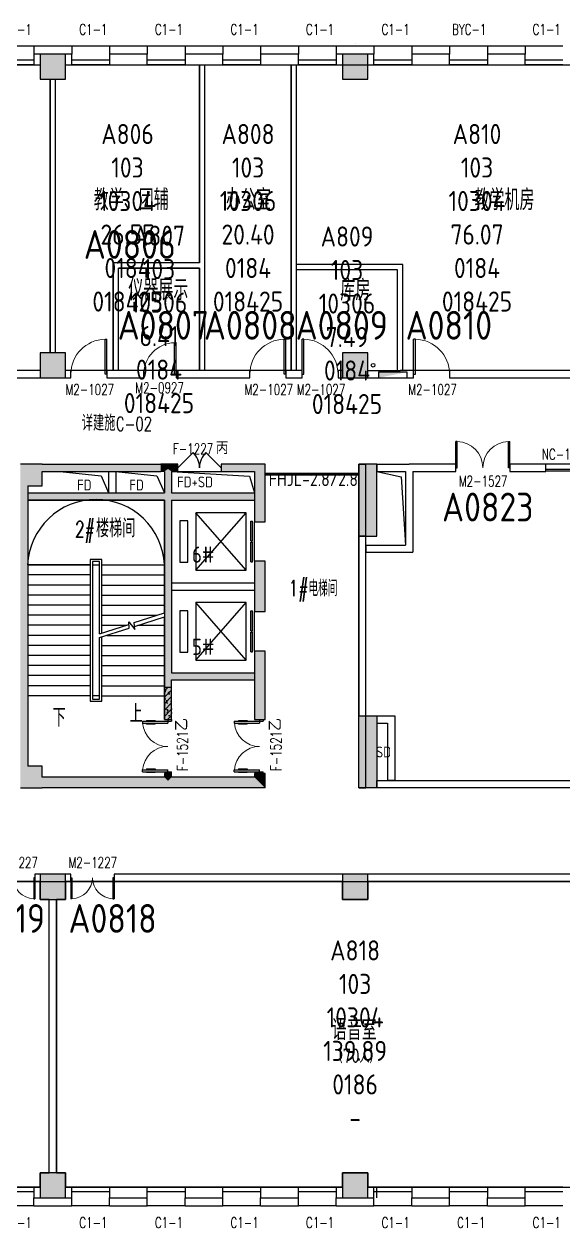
# Model space of a CAD drawing. Extents: x 1136392 to 1212190, y 313528 to 416301.
# Drawn here: x 1161954 to 1176928, y 382828 to 416301 of the extents above; entities that cross this region are included whole.
import ezdxf
from ezdxf.enums import TextEntityAlignment as Align

# ---------------------------------------------------------------- set-up
doc = ezdxf.new("R2010")
doc.units = 0
doc.header["$LTSCALE"] = 1000
doc.header["$MEASUREMENT"] = 0
for name, color, linetype in [('body', 30, 'Continuous'), ('name', 1, 'Continuous'), ('RM$', 5, 'Continuous'), ('RM$TXT', 5, 'Continuous'), ('消防', 222, 'Continuous')]:
    doc.layers.add(name, color=color, linetype=linetype)
doc.styles.add('-宋体', font='GBENOR.shx', dxfattribs={"bigfont": 'GBCBIG.shx'})
doc.styles.add('_TCH_DIM', font='SIMPLEX', dxfattribs={"bigfont": 'GBCBIG'})
doc.styles.add('_TCH_WINDOW', font='txt.shx', dxfattribs={"height": 3.5, "bigfont": 'hztxt.shx'})
doc.styles.get("Standard").update_dxf_attribs({"font": 'gbenor.shx', "bigfont": 'gbcbig.shx'})

# ---------------------------------------------------------------- blocks, each defined once
blk = doc.blocks.new('cde')
at = {"layer": '消防'}
blk.add_hatch(color=256, dxfattribs=at).paths.add_polyline_path([(-873427, -271674), (-874227, -271674), (-873427, -271834)])
blk.add_lwpolyline([(-874227, -271674), (-873427, -271674), (-873427, -271834), (-874227, -271834)], close=True, dxfattribs=at)
blk = doc.blocks.new('dxwq')
at = {"layer": 'name'}
for s, p in [('6#', (-1141361, -312819)), ('5#', (-1141361, -315384))]:
    blk.add_text(s, height=450, dxfattribs=at).set_placement(p)
blk = doc.blocks.new('$WINLIB2D$00000004')
for p, q in [((-0.5, 0.5), (0.5, 0.5)), ((-0.5, 0.241), (0.5, 0.241)), ((-0.5, -0.5), (0.5, -0.5))]:
    blk.add_line(p, q)
blk = doc.blocks.new('$DorLib2D$00000002')
for p, q in [((-0.5, 0), (-0.5, 0.4875)), ((-0.475, 0.4875), (-0.5, 0.4875)), ((-0.475, 0), (-0.475, 0.4875)), ((0.475, 0), (0.475, 0.4875)), ((0.475, 0.4875), (0.5, 0.4875)), ((0.5, 0), (0.5, 0.4875)), ((-0.5, 0), (-0.475, 0)), ((0.5, 0), (0.475, 0))]:
    blk.add_line(p, q)
at = {"lineweight": 13}
for centre, start, end in [((-0.4875, 0), 0, 88.53072), ((0.4875, 0), 91.46928, 180)]:
    blk.add_arc(centre, 0.4875, start, end, dxfattribs=at)
blk = doc.blocks.new('$DorLib2D$00000116')
at = {"color": 0}
for p, q in [((-0.5, 0), (-0.146, 0.354)), ((0.5, 0), (0.146, 0.354))]:
    blk.add_line(p, q, dxfattribs=at)
for centre, start, end in [((-0.5, 0), 0, 45), ((0.5, 0), 135, 180)]:
    blk.add_arc(centre, 0.5, start, end, dxfattribs=at)
blk = doc.blocks.new('$TCHSYS$LDOR22D')
for p, q in [((-0.517, 0.833), (-0.017, 0.833)), ((-0.517, 0.833), (-0.517, 0.667)), ((-0.517, 0.667), (-0.017, 0.667)), ((-0.017, 0.833), (-0.017, 0.667)), ((0.017, 0.833), (0.017, 0.667)), ((0.017, 0.833), (0.517, 0.833)), ((0.017, 0.667), (0.517, 0.667)), ((0.517, 0.833), (0.517, 0.667)), ((-0.5, 0.5), (0.5, 0.5))]:
    blk.add_line(p, q)
blk = doc.blocks.new('$DorLib2D$00000011')
for p, q in [((-0.467, 0.471), (-0.467, -0.062)), ((-0.467, 0.471), (-0.433, 0.471)), ((-0.433, 0.471), (-0.433, 0.004)), ((0.433, 0.471), (0.433, 0.004)), ((0.467, 0.471), (0.433, 0.471)), ((0.467, 0.471), (0.467, -0.062)), ((-0.483, 0.396), (-0.467, 0.396)), ((-0.483, 0.235), (-0.467, 0.235)), ((-0.417, 0.396), (-0.433, 0.396)), ((-0.417, 0.235), (-0.433, 0.235)), ((0.417, 0.396), (0.433, 0.396)), ((0.417, 0.235), (0.433, 0.235)), ((0.483, 0.396), (0.467, 0.396)), ((0.483, 0.235), (0.467, 0.235)), ((-0.5, 0.004), (-0.433, 0.004)), ((-0.5, 0.004), (-0.5, -0.062)), ((0.5, 0.004), (0.433, 0.004)), ((0.5, 0.004), (0.5, -0.062)), ((-0.5, -0.062), (-0.467, -0.062)), ((0.5, -0.062), (0.467, -0.062))]:
    blk.add_line(p, q)
at = {"lineweight": 13}
for p, q in [((-0.483, 0.396), (-0.483, 0.235)), ((-0.417, 0.396), (-0.417, 0.235)), ((0.417, 0.396), (0.417, 0.235)), ((0.483, 0.396), (0.483, 0.235))]:
    blk.add_line(p, q, dxfattribs=at)
for centre, start, end in [((-0.467, 0.004), 0, 85.904), ((0.467, 0.004), 94.096, 180)]:
    blk.add_arc(centre, 0.467, start, end, dxfattribs=at)
blk = doc.blocks.new('$DorLib2D$00000001')
for p, q in [((0.45, 0.975), (0.5, 0.975)), ((0.45, 0), (0.45, 0.975)), ((0.5, 0), (0.5, 0.975)), ((0.5, 0), (0.45, 0))]:
    blk.add_line(p, q)
at = {"lineweight": 13}
blk.add_arc((0.475, 0), 0.975, 91.4693, 180, dxfattribs=at)

msp = doc.modelspace()

# ---------------------------------------------------------------- hatches: boundary and pattern name
at = {"layer": 'body'}
for points in [[(1162403, 414765), (1163103, 414765), (1163103, 415465), (1162403, 415465)], [(1170803, 414765), (1171503, 414765), (1171503, 415465), (1170803, 415465)], [(1162403, 406464), (1163103, 406464), (1163103, 407164), (1162403, 407164)], [(1170803, 406464), (1171503, 406464), (1171503, 407164), (1170803, 407164)], [(1161853, 404064), (1161853, 403464), (1162453, 403464), (1162453, 404064)], [(1162453, 404064), (1162453, 403864), (1164403, 403864), (1164403, 404064)], [(1164403, 404064), (1164403, 403864), (1165753, 403864), (1165753, 404064)], [(1165953, 403931), (1165953, 404064), (1165753, 404064), (1165753, 403864), (1165853, 403864)], [(1166053, 403864), (1166228, 403864), (1166228, 404064), (1165953, 404064), (1165953, 403931)], [(1168653, 404064), (1167428, 404064), (1167428, 403864), (1168353, 403864)], [(1168353, 403864), (1168353, 402464), (1168653, 402464), (1168653, 404064)], [(1171753, 404065), (1171253, 404065), (1171253, 402065), (1171753, 402065)], [(1165953, 403931), (1165853, 403864), (1165853, 403264), (1165953, 403164), (1166053, 403264), (1166053, 403864)], [(1162053, 403464), (1161853, 403464), (1161853, 395664), (1162053, 395664)], [(1162053, 403064), (1164403, 403064), (1164403, 403264), (1162053, 403264)], [(1164403, 403264), (1164403, 403064), (1165853, 403064), (1165953, 403164), (1165853, 403264)], [(1165953, 403164), (1165853, 403064), (1165853, 400764), (1166053, 400764), (1166053, 403064)], [(1165953, 403164), (1166053, 403064), (1168353, 403064), (1168353, 403264), (1166053, 403264)], [(1168653, 399964), (1168653, 401364), (1168353, 401364), (1168353, 399964)], [(1166053, 400764), (1165853, 400764), (1165853, 398264), (1165987, 398198), (1166053, 398264)], [(1168653, 396964), (1168653, 398864), (1168353, 398864), (1168353, 396964)], [(1165853, 398264), (1165853, 396964), (1166053, 396964), (1166053, 398064), (1165987, 398198)], [(1165987, 398198), (1166053, 398064), (1168353, 398064), (1168353, 398264), (1166053, 398264)], [(1171753, 395065), (1171253, 395065), (1171253, 397065), (1171753, 397065)], [(1161853, 395664), (1161853, 395064), (1162453, 395064), (1162453, 395664)], [(1165953, 395264), (1165853, 395364), (1162453, 395364), (1162453, 395064), (1165953, 395064)], [(1166053, 395364), (1166053, 395464), (1165853, 395464), (1165853, 395364), (1165953, 395264)], [(1168653, 395064), (1168353, 395364), (1166053, 395364), (1165953, 395264), (1165953, 395064)], [(1168653, 395064), (1168653, 395464), (1168353, 395464), (1168353, 395364)], [(1162403, 391964), (1163103, 391964), (1163103, 392664), (1162403, 392664)], [(1170803, 391964), (1171503, 391964), (1171503, 392664), (1170803, 392664)], [(1162403, 383665), (1163103, 383665), (1163103, 384364), (1162403, 384364)], [(1170803, 383665), (1171503, 383665), (1171503, 384364), (1170803, 384364)]]:
    msp.add_hatch(color=256, dxfattribs=at).paths.add_polyline_path(points)
h = msp.add_hatch(dxfattribs=at)
h.set_pattern_fill('钢筋混凝土', color=256, scale=50, style=0)
h.set_pattern_definition([(45, (0, 0), (-88.388348, 88.388348), []), (50, (0, 0), (358.63009, -31.37607), [37.5, -412.5]), (355, (0, 0), (-69.37567, 376.09607), [30, -330]), (100.4514, (29.9, -2.6), (289.25469, 344.71977), [31.8701, -350.57106]), (46.1842, (0, 100), (533.62052, -82.7595), [56.25, -618.75]), (96.6356, (44.47, 93.1), (467.33135, 487.05894), [47.80514, -525.8565]), (351.1842, (0, 100), (467.33097, 487.0593), [45, -495]), (21, (50, 75), (298.453526, -201.309445), [37.5, -412.5]), (326, (50, 75), (121.65767, 362.57502), [30, -330]), (71.4514, (74.87, 58.22), (420.11131, 161.26525), [31.8701, -350.57106]), (37.5, (0, 0), (6.079928, 166.446927), [0, -326, 0, -335, 0, -331.25]), (7.5, (0, 0), (131.53477, 197.205856), [0, -191, 0, -318.5, 0, -126.25]), (327.5, (-111.5, 0), (266.911218, -11.277436), [0, -125, 0, -390, 0, -517.5]), (317.5, (-161.5, 0), (291.593085, 50.05249), [0, -162.5, 0, -259, 0, -367.5])])
h.paths.add_polyline_path([(1166053, 396964), (1166053, 397864), (1165853, 397864), (1165853, 396964)])

# ---------------------------------------------------------------- linework, layer by layer
for p, q in [((1171153, 415765), (1171153, 415765)), ((1162753, 415690), (1162228, 415690)), ((1162228, 415690), (1162228, 415465)), ((1162403, 415465), (1162228, 415465)), ((1162228, 415465), (1162228, 415165)), ((1163103, 415465), (1162403, 415465)), ((1162403, 415465), (1162403, 414765)), ((1163278, 415690), (1162753, 415690)), ((1163278, 415465), (1163103, 415465)), ((1163103, 414765), (1163103, 415465)), ((1163278, 415690), (1163278, 415465)), ((1163278, 415165), (1163278, 415465)), ((1165378, 415690), (1164328, 415690)), ((1164328, 415690), (1164328, 415465)), ((1165378, 415465), (1164328, 415465)), ((1164328, 415465), (1164328, 415165)), ((1165378, 415690), (1165378, 415465)), ((1165378, 415165), (1165378, 415465)), ((1167478, 415690), (1166428, 415690)), ((1166428, 415690), (1166428, 415465)), ((1167478, 415465), (1166428, 415465)), ((1166428, 415465), (1166428, 415165)), ((1167478, 415690), (1167478, 415465)), ((1167478, 415165), (1167478, 415465)), ((1169578, 415690), (1168528, 415690)), ((1168528, 415690), (1168528, 415465)), ((1169578, 415465), (1168528, 415465)), ((1168528, 415465), (1168528, 415165)), ((1169578, 415690), (1169578, 415465)), ((1169578, 415165), (1169578, 415465)), ((1171153, 415690), (1170628, 415690)), ((1170628, 415690), (1170628, 415465)), ((1170803, 415465), (1170628, 415465)), ((1170628, 415465), (1170628, 415165)), ((1171503, 415465), (1170803, 415465)), ((1170803, 415465), (1170803, 414765)), ((1171678, 415690), (1171153, 415690)), ((1171678, 415465), (1171503, 415465)), ((1171503, 414765), (1171503, 415465)), ((1171678, 415690), (1171678, 415465)), ((1171678, 415165), (1171678, 415465)), ((1173778, 415690), (1172728, 415690)), ((1172728, 415690), (1172728, 415465)), ((1173778, 415465), (1172728, 415465)), ((1172728, 415465), (1172728, 415165)), ((1173778, 415690), (1173778, 415465)), ((1173778, 415165), (1173778, 415465)), ((1175878, 415690), (1174828, 415690)), ((1174828, 415690), (1174828, 415465)), ((1175878, 415465), (1174828, 415465)), ((1174828, 415465), (1174828, 415165)), ((1175878, 415690), (1175878, 415465)), ((1175878, 415165), (1175878, 415465)), ((1162228, 415165), (1162403, 415165)), ((1163103, 415165), (1163278, 415165)), ((1164328, 415165), (1165378, 415165)), ((1166428, 415165), (1167478, 415165)), ((1166828, 409665), (1166828, 415165)), ((1166828, 415165), (1166978, 415165)), ((1166978, 409590), (1166978, 415165)), ((1168528, 415165), (1169578, 415165)), ((1169378, 406665), (1169378, 415165)), ((1169378, 415165), (1169528, 415165)), ((1169528, 406665), (1169528, 415165)), ((1170628, 415165), (1170803, 415165)), ((1171503, 415165), (1171678, 415165)), ((1172728, 415165), (1173778, 415165)), ((1174828, 415165), (1175878, 415165)), ((1162403, 414765), (1163103, 414765)), ((1162678, 407164), (1162678, 414765)), ((1162828, 407164), (1162828, 414765)), ((1170803, 414765), (1171503, 414765)), ((1164428, 406665), (1164428, 409665)), ((1166828, 409665), (1164428, 409665)), ((1164578, 406665), (1164578, 409515)), ((1166828, 409515), (1164578, 409515)), ((1166828, 406665), (1166828, 409515)), ((1166978, 406665), (1166978, 409590)), ((1172478, 409615), (1169528, 409615)), ((1169528, 409465), (1169528, 409615)), ((1172328, 409465), (1169528, 409465)), ((1172328, 406665), (1172328, 409465)), ((1172478, 406665), (1172478, 409615)), ((1163103, 407164), (1162403, 407164)), ((1162403, 407164), (1162403, 406464)), ((1163103, 406464), (1163103, 407164)), ((1171503, 407164), (1170803, 407164)), ((1170803, 407164), (1170803, 406464)), ((1171503, 406464), (1171503, 407164)), ((1162403, 406665), (1159828, 406665)), ((1159828, 406464), (1162403, 406464)), ((1162403, 406464), (1163103, 406464)), ((1163253, 406665), (1163103, 406665)), ((1163103, 406464), (1163253, 406464)), ((1163253, 406464), (1163253, 406665)), ((1164503, 406665), (1164253, 406665)), ((1164253, 406665), (1164253, 406464)), ((1164253, 406464), (1164503, 406464)), ((1165279, 406665), (1164503, 406665)), ((1164503, 406464), (1165279, 406464)), ((1165279, 406464), (1165279, 406665)), ((1166903, 406665), (1166179, 406665)), ((1166179, 406665), (1166179, 406464)), ((1166179, 406464), (1166903, 406464)), ((1168228, 406665), (1166903, 406665)), ((1166903, 406464), (1168228, 406464)), ((1168228, 406464), (1168228, 406665)), ((1169453, 406665), (1169228, 406665)), ((1169228, 406665), (1169228, 406464)), ((1169228, 406464), (1169453, 406464)), ((1169678, 406665), (1169453, 406665)), ((1169453, 406464), (1169678, 406464)), ((1169678, 406464), (1169678, 406665)), ((1170803, 406665), (1170678, 406665)), ((1170678, 406665), (1170678, 406464)), ((1170678, 406464), (1170803, 406464)), ((1170803, 406464), (1171503, 406464)), ((1171503, 406665), (1172403, 406665)), ((1171503, 406464), (1172403, 406464)), ((1172778, 406665), (1172403, 406665)), ((1172403, 406464), (1172778, 406464)), ((1172778, 406464), (1172778, 406665)), ((1177803, 406665), (1173778, 406665)), ((1173778, 406665), (1173778, 406464)), ((1173778, 406464), (1177803, 406464)), ((1162453, 404064), (1161853, 404064)), ((1162453, 404064), (1164403, 404064)), ((1164403, 404064), (1165753, 404064)), ((1165953, 404064), (1165753, 404064)), ((1166228, 404064), (1165953, 404064)), ((1166228, 403864), (1166228, 404064)), ((1168653, 404064), (1167428, 404064)), ((1167428, 404064), (1167428, 403864)), ((1168653, 402464), (1168653, 404064)), ((1171253, 395065), (1171253, 404065)), ((1171253, 404065), (1171453, 404065)), ((1171453, 395065), (1171453, 404065)), ((1171753, 404065), (1172653, 404065)), ((1171753, 404065), (1171753, 403864)), ((1173953, 404065), (1172655, 404065)), ((1173953, 403864), (1173953, 404065)), ((1176453, 404065), (1175453, 404065)), ((1175453, 404065), (1175453, 403864)), ((1176453, 403864), (1176453, 404065)), ((1162453, 403864), (1164403, 403864)), ((1162453, 403464), (1162453, 403864)), ((1162953, 403864), (1164094, 403740)), ((1164094, 403740), (1164303, 403264)), ((1164303, 403864), (1164303, 403264)), ((1164403, 403864), (1165753, 403864)), ((1164503, 403864), (1165644, 403740)), ((1164503, 403864), (1164503, 403264)), ((1165644, 403740), (1165853, 403264)), ((1165853, 403864), (1165753, 403864)), ((1165853, 403864), (1165853, 403264)), ((1166053, 403864), (1166228, 403864)), ((1166053, 403864), (1166053, 403264)), ((1166053, 403860), (1168220, 403735)), ((1166194, 403864), (1167428, 403864)), ((1167428, 403864), (1168353, 403864)), ((1168220, 403735), (1168353, 403264)), ((1168353, 403864), (1168353, 402464)), ((1171753, 403864), (1172433, 403716)), ((1171753, 403864), (1172553, 403864)), ((1172433, 403716), (1172553, 401815)), ((1172553, 403864), (1172553, 401815)), ((1172753, 403864), (1172753, 401615)), ((1172753, 403864), (1173953, 403864)), ((1175453, 403864), (1176453, 403864)), ((1162053, 403464), (1162053, 395664)), ((1162053, 403464), (1162453, 403464)), ((1162053, 403264), (1164403, 403264)), ((1162053, 403264), (1162053, 403064)), ((1162053, 403064), (1164403, 403064)), ((1165853, 403064), (1162053, 403064)), ((1162053, 403064), (1162053, 401264)), ((1164403, 403264), (1165853, 403264)), ((1164403, 403064), (1165853, 403064)), ((1165853, 403064), (1165853, 400764)), ((1165853, 401264), (1165853, 403064)), ((1166053, 403264), (1168353, 403264)), ((1166053, 403064), (1168353, 403064)), ((1166053, 403064), (1166053, 400764)), ((1168353, 403264), (1168353, 403064)), ((1168128, 402714), (1166728, 402714)), ((1166728, 402714), (1166728, 401114)), ((1166728, 401114), (1168128, 402714)), ((1168128, 401114), (1166728, 402714)), ((1168128, 401114), (1168128, 402714)), ((1166503, 402489), (1166278, 402489)), ((1166278, 402489), (1166278, 401339)), ((1166503, 401339), (1166503, 402489)), ((1168353, 402464), (1168653, 402464)), ((1171453, 401815), (1172553, 401815)), ((1171453, 401815), (1171453, 401615)), ((1164113, 401414), (1163793, 401414)), ((1163793, 401414), (1163793, 397474)), ((1164053, 401354), (1163853, 401354)), ((1163853, 401354), (1163853, 397534)), ((1164053, 399346), (1164053, 401354)), ((1164113, 399365), (1164113, 401414)), ((1166278, 401339), (1166503, 401339)), ((1168653, 401364), (1168353, 401364)), ((1168353, 401364), (1168353, 399964)), ((1168653, 399964), (1168653, 401364)), ((1171453, 401615), (1172753, 401615)), ((1162053, 401264), (1162053, 397624)), ((1163793, 401264), (1162053, 401264)), ((1162053, 401264), (1163793, 401264)), ((1163853, 401264), (1163853, 397624)), ((1163853, 401264), (1164053, 401264)), ((1164053, 399346), (1164053, 401264)), ((1164113, 401264), (1165853, 401264)), ((1164113, 401264), (1165853, 401264)), ((1165853, 399928), (1165853, 401264)), ((1166728, 401114), (1168128, 401114)), ((1163793, 400984), (1162053, 400984)), ((1163793, 400704), (1162053, 400704)), ((1164113, 400984), (1165853, 400984)), ((1164113, 400704), (1165853, 400704)), ((1165853, 400764), (1165853, 398264)), ((1166053, 400764), (1168353, 400764)), ((1166053, 400764), (1166053, 398264)), ((1168353, 400764), (1168353, 400564)), ((1163793, 400424), (1162053, 400424)), ((1164113, 400424), (1165853, 400424)), ((1166053, 400564), (1168353, 400564)), ((1163793, 400144), (1162053, 400144)), ((1164113, 400144), (1165853, 400144)), ((1168128, 400214), (1166728, 400214)), ((1166728, 400214), (1166728, 398614)), ((1166728, 398614), (1168128, 400214)), ((1168128, 398614), (1166728, 400214)), ((1168128, 398614), (1168128, 400214)), ((1163793, 399864), (1162053, 399864)), ((1164113, 399864), (1165656, 399864)), ((1164870, 399505), (1164861, 399683)), ((1164861, 399683), (1165027, 399471)), ((1165017, 399658), (1165853, 399928)), ((1165022, 399554), (1165853, 399823)), ((1165853, 397624), (1165853, 399823)), ((1166503, 399989), (1166278, 399989)), ((1166278, 399989), (1166278, 398839)), ((1166503, 398839), (1166503, 399989)), ((1168353, 399964), (1168653, 399964)), ((1163793, 399584), (1162053, 399584)), ((1164053, 399346), (1164865, 399609)), ((1164053, 399241), (1164870, 399505)), ((1164113, 399584), (1164791, 399584)), ((1165027, 399471), (1165017, 399658)), ((1165116, 399584), (1165853, 399584)), ((1163793, 399304), (1162053, 399304)), ((1163793, 399024), (1162053, 399024)), ((1164053, 397624), (1164053, 399241)), ((1164053, 397534), (1164053, 399241)), ((1164113, 397474), (1164113, 399260)), ((1164113, 399024), (1165853, 399024)), ((1164251, 399304), (1165853, 399304)), ((1163793, 398744), (1162053, 398744)), ((1164113, 398744), (1165853, 398744)), ((1166278, 398839), (1166503, 398839)), ((1168653, 398864), (1168353, 398864)), ((1168353, 398864), (1168353, 396964)), ((1168653, 396964), (1168653, 398864)), ((1163793, 398464), (1162053, 398464)), ((1164113, 398464), (1165853, 398464)), ((1166728, 398614), (1168128, 398614)), ((1163793, 398184), (1162053, 398184)), ((1164113, 398184), (1165853, 398184)), ((1165853, 398264), (1165853, 396964)), ((1166053, 398264), (1168353, 398264)), ((1166053, 398064), (1168353, 398064)), ((1166053, 396964), (1166053, 398064)), ((1168353, 398264), (1168353, 398064)), ((1163793, 397904), (1162053, 397904)), ((1164113, 397904), (1165853, 397904)), ((1165853, 396964), (1165853, 397864)), ((1165853, 397864), (1166053, 397864)), ((1166053, 396964), (1166053, 397864)), ((1163793, 397624), (1162053, 397624)), ((1163793, 397474), (1164113, 397474)), ((1164053, 397624), (1163853, 397624)), ((1163853, 397534), (1164053, 397534)), ((1164113, 397624), (1165853, 397624)), ((1171753, 397065), (1172255, 397065)), ((1171753, 397065), (1171753, 396865)), ((1172255, 397065), (1172255, 395265)), ((1165853, 396964), (1166053, 396964)), ((1165853, 396964), (1166053, 396964)), ((1168353, 396964), (1168653, 396964)), ((1171753, 396865), (1172055, 396865)), ((1172055, 396865), (1172055, 395265)), ((1162453, 395664), (1162053, 395664)), ((1162453, 395364), (1162453, 395664)), ((1165853, 395364), (1162453, 395364)), ((1166053, 395464), (1165853, 395464)), ((1165853, 395464), (1165853, 395364)), ((1166053, 395364), (1166053, 395464)), ((1168353, 395364), (1166053, 395364)), ((1168653, 395464), (1168353, 395464)), ((1168353, 395464), (1168353, 395364)), ((1168653, 395064), (1168653, 395464)), ((1161853, 395064), (1162453, 395064)), ((1165953, 395064), (1162453, 395064)), ((1168653, 395064), (1165953, 395064)), ((1171253, 395065), (1171453, 395065)), ((1172255, 395265), (1172055, 395265)), ((1162403, 392664), (1162253, 392664)), ((1162253, 392664), (1162253, 392465)), ((1163103, 392664), (1162403, 392664)), ((1162403, 392664), (1162403, 391964)), ((1163254, 392664), (1163103, 392664)), ((1163103, 391964), (1163103, 392664)), ((1163254, 392465), (1163254, 392664)), ((1170803, 392664), (1164454, 392664)), ((1164454, 392664), (1164454, 392465)), ((1171503, 392664), (1170803, 392664)), ((1170803, 392664), (1170803, 391964)), ((1177553, 392664), (1171503, 392664)), ((1171503, 391964), (1171503, 392664)), ((1162253, 392465), (1162403, 392465)), ((1163103, 392465), (1163254, 392465)), ((1164454, 392465), (1170803, 392465)), ((1171503, 392465), (1177553, 392465)), ((1162403, 391964), (1163103, 391964)), ((1162653, 384364), (1162653, 391964)), ((1162853, 384364), (1162853, 391964)), ((1170803, 391964), (1171503, 391964)), ((1163103, 384364), (1162403, 384364)), ((1162403, 384364), (1162403, 383665)), ((1163103, 383665), (1163103, 384364)), ((1171503, 384364), (1170803, 384364)), ((1170803, 384364), (1170803, 383665)), ((1171503, 383665), (1171503, 384364)), ((1162403, 383965), (1162228, 383965)), ((1162228, 383965), (1162228, 383665)), ((1163278, 383965), (1163103, 383965)), ((1163278, 383665), (1163278, 383965)), ((1165378, 383965), (1164328, 383965)), ((1164328, 383965), (1164328, 383665)), ((1165378, 383665), (1165378, 383965)), ((1167478, 383965), (1166428, 383965)), ((1166428, 383965), (1166428, 383665)), ((1167478, 383665), (1167478, 383965)), ((1169578, 383965), (1168528, 383965)), ((1168528, 383965), (1168528, 383665)), ((1169578, 383665), (1169578, 383965)), ((1170803, 383965), (1170628, 383965)), ((1170628, 383965), (1170628, 383665)), ((1171678, 383965), (1171503, 383965)), ((1171678, 383665), (1171678, 383965)), ((1171753, 383965), (1171753, 383965)), ((1171753, 383665), (1171753, 383965)), ((1171753, 383665), (1171753, 383965)), ((1173778, 383965), (1172728, 383965)), ((1172728, 383965), (1172728, 383665)), ((1173778, 383665), (1173778, 383965)), ((1175878, 383965), (1174828, 383965)), ((1174828, 383965), (1174828, 383665)), ((1175878, 383665), (1175878, 383965)), ((1162228, 383665), (1162403, 383665)), ((1162228, 383440), (1162228, 383665)), ((1162403, 383665), (1163103, 383665)), ((1163103, 383665), (1163278, 383665)), ((1163278, 383440), (1163278, 383665)), ((1164328, 383665), (1165378, 383665)), ((1164328, 383440), (1164328, 383665)), ((1165378, 383440), (1165378, 383665)), ((1166428, 383665), (1167478, 383665)), ((1166428, 383440), (1166428, 383665)), ((1167478, 383440), (1167478, 383665)), ((1168528, 383665), (1169578, 383665)), ((1168528, 383440), (1168528, 383665)), ((1169578, 383440), (1169578, 383665)), ((1170628, 383665), (1170803, 383665)), ((1170628, 383440), (1170628, 383665)), ((1170803, 383665), (1171503, 383665)), ((1171503, 383665), (1171678, 383665)), ((1171678, 383440), (1171678, 383665)), ((1171753, 383665), (1171753, 383665)), ((1172728, 383665), (1173778, 383665)), ((1172728, 383440), (1172728, 383665)), ((1173778, 383440), (1173778, 383665)), ((1174828, 383665), (1175878, 383665)), ((1174828, 383440), (1174828, 383665)), ((1175878, 383440), (1175878, 383665)), ((1162228, 383440), (1162753, 383440)), ((1162753, 383440), (1163278, 383440)), ((1164328, 383440), (1165378, 383440)), ((1166428, 383440), (1167478, 383440)), ((1168528, 383440), (1169578, 383440)), ((1170628, 383440), (1171153, 383440)), ((1171153, 383440), (1171678, 383440)), ((1172728, 383440), (1173778, 383440)), ((1174828, 383440), (1175878, 383440))]:
    msp.add_line(p, q, dxfattribs=at)
for points in [[(1171753, 404065), (1171253, 404065), (1171253, 402065), (1171753, 402065)], [(1171453, 402065), (1171253, 402065), (1171253, 397065), (1171453, 397065)], [(1171753, 395065), (1171253, 395065), (1171253, 397065), (1171753, 397065)], [(1171755, 395265), (1190255, 395265), (1190255, 395065), (1171755, 395065)], [(1171755, 395265), (1190253, 395265), (1190253, 395065), (1171755, 395065)]]:
    msp.add_lwpolyline(points, close=True, dxfattribs=at)
msp.add_arc((1163953, 401180), 1902, 2.5329, 177.4671, dxfattribs=at)
at = {"layer": 'RM$'}
for points in [[(1158628, 415165), (1162403, 415165), (1162403, 414765), (1162678, 414765), (1162678, 407164), (1162403, 407164), (1162403, 406665), (1158628, 406665)], [(1162828, 414765), (1163103, 414765), (1163103, 415165), (1166828, 415165), (1166828, 409665), (1164428, 409665), (1164428, 406665), (1163103, 406665), (1163103, 407164), (1162828, 407164)], [(1166978, 415165), (1169378, 415165), (1169378, 406665), (1166978, 406665)], [(1169528, 415165), (1179203, 415165), (1179203, 414765), (1179553, 414765), (1179553, 407164), (1178953, 407164), (1178953, 406665), (1172478, 406665), (1172478, 409615), (1169528, 409615)], [(1164578, 409515), (1166828, 409515), (1166828, 406665), (1164578, 406665)], [(1146053, 384364), (1146303, 384364), (1146303, 383965), (1154003, 383965), (1154003, 384364), (1154703, 384364), (1154703, 383965), (1162403, 383965), (1162403, 384364), (1162653, 384364), (1162653, 391964), (1162403, 391964), (1162403, 392465), (1154703, 392465), (1154703, 391964), (1154003, 391964), (1154003, 392465), (1146303, 392465), (1146303, 391964), (1146053, 391964)], [(1179453, 391964), (1178953, 391964), (1178953, 392465), (1171503, 392465), (1171503, 391964), (1170803, 391964), (1170803, 392465), (1163103, 392465), (1163103, 391964), (1162853, 391964), (1162853, 384364), (1163103, 384364), (1163103, 383965), (1170803, 383965), (1170803, 384364), (1171503, 384364), (1171503, 383965), (1179203, 383965), (1179203, 384364), (1179453, 384364)]]:
    msp.add_lwpolyline(points, close=True, dxfattribs=at)
at = {"layer": 'RM$', "const_width": 1}
for points in [[(1172328, 406665), (1171503, 406665), (1171503, 407164), (1170803, 407164), (1170803, 406665), (1169528, 406665), (1169528, 409465), (1172328, 409465)], [(1172753, 403864), (1172753, 401615), (1171453, 401615), (1171453, 397065), (1172255, 397065), (1172255, 395265), (1190253, 395265), (1190253, 397065), (1190553, 397065), (1190553, 402065), (1190253, 402065), (1190253, 403864)]]:
    msp.add_lwpolyline(points, close=True, dxfattribs=at)
at = {"layer": '消防'}
msp.add_line((1139553, 392465), (1193753, 392465), dxfattribs=at)
at = {"layer": '消防', "const_width": 80}
msp.add_lwpolyline([(1168653, 403788), (1171253, 403788)], dxfattribs=at)
at = {"layer": '消防', "linetype": 'Continuous'}
msp.add_circle((1171653, 406814), 50, dxfattribs=at)

# ---------------------------------------------------------------- block references
at = {"layer": 'body'}
ref = msp.add_blockref('$WINLIB2D$00000004', (1161703, 415427), dxfattribs=dict(at, xscale=1050, yscale=525, zscale=1050, rotation=180))
ref.add_attrib('A', 'C1-1', (1161388, 416003), dxfattribs={"height": 297.5, "style": '_TCH_WINDOW', "width": 0.705882})
ref = msp.add_blockref('$WINLIB2D$00000004', (1163803, 415427), dxfattribs=dict(at, xscale=1050, yscale=525, zscale=1050, rotation=180))
ref.add_attrib('A', 'C1-1', (1163488, 416003), dxfattribs={"height": 297.5, "style": '_TCH_WINDOW', "width": 0.705882})
ref = msp.add_blockref('$WINLIB2D$00000004', (1165903, 415427), dxfattribs=dict(at, xscale=1050, yscale=525, zscale=1050, rotation=180))
ref.add_attrib('A', 'C1-1', (1165588, 416003), dxfattribs={"height": 297.5, "style": '_TCH_WINDOW', "width": 0.705882})
ref = msp.add_blockref('$WINLIB2D$00000004', (1168003, 415427), dxfattribs=dict(at, xscale=1050, yscale=525, zscale=1050, rotation=180))
ref.add_attrib('A', 'C1-1', (1167688, 416003), dxfattribs={"height": 297.5, "style": '_TCH_WINDOW', "width": 0.705882})
ref = msp.add_blockref('$WINLIB2D$00000004', (1170103, 415427), dxfattribs=dict(at, xscale=1050, yscale=525, zscale=1050, rotation=180))
ref.add_attrib('A', 'C1-1', (1169788, 416003), dxfattribs={"height": 297.5, "style": '_TCH_WINDOW', "width": 0.705882})
ref = msp.add_blockref('$WINLIB2D$00000004', (1172203, 415427), dxfattribs=dict(at, xscale=1050, yscale=525, zscale=1050, rotation=180))
ref.add_attrib('A', 'C1-1', (1171888, 416003), dxfattribs={"height": 297.5, "style": '_TCH_WINDOW', "width": 0.705882})
ref = msp.add_blockref('$WINLIB2D$00000004', (1174303, 415427), dxfattribs=dict(at, xscale=1050, yscale=525, zscale=1050, rotation=180))
ref.add_attrib('A', 'BYC-1', (1173848, 416003), dxfattribs={"height": 297.5, "style": '_TCH_WINDOW', "width": 0.705882})
ref = msp.add_blockref('$WINLIB2D$00000004', (1176403, 415427), dxfattribs=dict(at, xscale=1050, yscale=525, zscale=1050, rotation=180))
ref.add_attrib('A', 'C1-1', (1176088, 416003), dxfattribs={"height": 297.5, "style": '_TCH_WINDOW', "width": 0.705882})
ref = msp.add_blockref('$DorLib2D$00000001', (1163753, 406565), dxfattribs=dict(at, xscale=-1000, yscale=-1000, zscale=1000, rotation=180))
ref.add_attrib('A', 'M2-1027', (1163106, 405991), dxfattribs={"height": 297.5, "style": '_TCH_WINDOW', "width": 0.705882})
ref = msp.add_blockref('$DorLib2D$00000001', (1165729, 406565), dxfattribs=dict(at, xscale=-900, yscale=-900, zscale=900, rotation=180))
ref.add_attrib('A', 'M2-0927', (1165046, 406041), dxfattribs={"height": 297.5, "style": '_TCH_WINDOW', "width": 0.705882})
ref = msp.add_blockref('$DorLib2D$00000001', (1168728, 406565), dxfattribs=dict(at, xscale=-1000, yscale=-1000, zscale=1000, rotation=180))
ref.add_attrib('A', 'M2-1027', (1168081, 405991), dxfattribs={"height": 297.5, "style": '_TCH_WINDOW', "width": 0.705882})
ref = msp.add_blockref('$DorLib2D$00000001', (1170178, 406565), dxfattribs=dict(at, xscale=1000, yscale=-1000, zscale=-1000, rotation=180))
ref.add_attrib('A', 'M2-1027', (1169531, 405991), dxfattribs={"height": 297.5, "style": '_TCH_WINDOW', "width": 0.705882})
ref = msp.add_blockref('$DorLib2D$00000001', (1173278, 406565), dxfattribs=dict(at, xscale=1000, yscale=-1000, zscale=-1000, rotation=180))
ref.add_attrib('A', 'M2-1027', (1172631, 405991), dxfattribs={"height": 297.5, "style": '_TCH_WINDOW', "width": 0.705882})
ref = msp.add_blockref('$DorLib2D$00000002', (1174703, 403965), dxfattribs=dict(at, xscale=1500, yscale=1500, zscale=1500, rotation=359.9999999990665))
ref.add_attrib('A', 'M2-1527', (1174038, 403441), dxfattribs={"height": 297.5, "style": '_TCH_WINDOW', "width": 0.705882})
for name, p, xscale, yscale, zscale, rotation in [('$DorLib2D$00000116', (1166828, 403964), -1200, -1200, -1200, 180.0000000006984), ('$TCHSYS$LDOR22D', (1168503, 401914), 1100, 300, 1100, 89.99999999999699), ('$TCHSYS$LDOR22D', (1168503, 399414), 1100, 300, 1100, 89.99999999999699), ('$DorLib2D$00000011', (1165953, 396214), -1500, -1500, -1500, 269.9999999999822), ('$DorLib2D$00000011', (1168503, 396214), 1500, 1500, 1500, 89.99999999999699)]:
    msp.add_blockref(name, p, dxfattribs=dict(at, xscale=xscale, yscale=yscale, zscale=zscale, rotation=rotation))
ref = msp.add_blockref('$WINLIB2D$00000004', (1176953, 403965), dxfattribs=dict(at, xscale=-1000, yscale=-200, zscale=-1000, rotation=359.9999999990665))
ref.add_attrib('A', 'NC-1021', (1176341, 404191), dxfattribs={"height": 297.5, "style": '_TCH_WINDOW', "width": 0.705882})
ref = msp.add_blockref('$DorLib2D$00000002', (1161653, 392565), dxfattribs=dict(at, xscale=1200, yscale=-1200, zscale=-1200))
ref.add_attrib('A', 'M2-1227', (1160988, 392840), dxfattribs={"height": 297.5, "style": '_TCH_WINDOW', "width": 0.705882})
ref = msp.add_blockref('$DorLib2D$00000002', (1163854, 392565), dxfattribs=dict(at, xscale=-1200, yscale=-1200, zscale=1200))
ref.add_attrib('A', 'M2-1227', (1163189, 392840), dxfattribs={"height": 297.5, "style": '_TCH_WINDOW', "width": 0.705882})
ref = msp.add_blockref('$WINLIB2D$00000004', (1161703, 383702), dxfattribs=dict(at, xscale=-1050, yscale=525, zscale=-1050))
ref.add_attrib('A', 'C1-1', (1161388, 382828), dxfattribs={"height": 297.5, "style": '_TCH_WINDOW', "width": 0.705882})
ref = msp.add_blockref('$WINLIB2D$00000004', (1163803, 383702), dxfattribs=dict(at, xscale=-1050, yscale=525, zscale=-1050))
ref.add_attrib('A', 'C1-1', (1163488, 382828), dxfattribs={"height": 297.5, "style": '_TCH_WINDOW', "width": 0.705882})
ref = msp.add_blockref('$WINLIB2D$00000004', (1165903, 383702), dxfattribs=dict(at, xscale=-1050, yscale=525, zscale=-1050))
ref.add_attrib('A', 'C1-1', (1165588, 382828), dxfattribs={"height": 297.5, "style": '_TCH_WINDOW', "width": 0.705882})
ref = msp.add_blockref('$WINLIB2D$00000004', (1168003, 383702), dxfattribs=dict(at, xscale=-1050, yscale=525, zscale=-1050))
ref.add_attrib('A', 'C1-1', (1167688, 382828), dxfattribs={"height": 297.5, "style": '_TCH_WINDOW', "width": 0.705882})
ref = msp.add_blockref('$WINLIB2D$00000004', (1170103, 383702), dxfattribs=dict(at, xscale=-1050, yscale=525, zscale=-1050))
ref.add_attrib('A', 'C1-1', (1169788, 382828), dxfattribs={"height": 297.5, "style": '_TCH_WINDOW', "width": 0.705882})
ref = msp.add_blockref('$WINLIB2D$00000004', (1172203, 383702), dxfattribs=dict(at, xscale=-1050, yscale=525, zscale=-1050))
ref.add_attrib('A', 'C1-1', (1171888, 382828), dxfattribs={"height": 297.5, "style": '_TCH_WINDOW', "width": 0.705882})
ref = msp.add_blockref('$WINLIB2D$00000004', (1174303, 383702), dxfattribs=dict(at, xscale=-1050, yscale=525, zscale=-1050))
ref.add_attrib('A', 'C1-1', (1173988, 382828), dxfattribs={"height": 297.5, "style": '_TCH_WINDOW', "width": 0.705882})
ref = msp.add_blockref('$WINLIB2D$00000004', (1176403, 383702), dxfattribs=dict(at, xscale=-1050, yscale=525, zscale=-1050))
ref.add_attrib('A', 'C1-1', (1176088, 382828), dxfattribs={"height": 297.5, "style": '_TCH_WINDOW', "width": 0.705882})
at = {"layer": 'name'}
msp.add_blockref('dxwq', (2307979, 714144), dxfattribs=at)
at = {"layer": '消防', "xscale": -1}
msp.add_blockref('cde', (298377, 678299), dxfattribs=at)

# ---------------------------------------------------------------- texts
at = {"layer": 'body'}
for s, height, style, p in [('详建施', 434, '_TCH_DIM', (1163555, 404993, 0)), ('丙', 350, '_TCH_WINDOW', (1167283, 404344)), ('上', 506, '_TCH_DIM', (1164884, 396875)), ('下', 506, '_TCH_DIM', (1162744, 396767))]:
    msp.add_text(s, height=height, dxfattribs=dict(at, style=style)).set_placement(p)
at = {"layer": 'body', "width": 0.705882}
for s, height, style, p in [('C-02', 382.5, '_TCH_DIM', (1164503, 404993, 0)), ('F-1227', 297.5, '_TCH_WINDOW', (1166093, 404344))]:
    msp.add_text(s, height=height, dxfattribs=dict(at, style=style)).set_placement(p)
at = {"layer": 'body', "style": '_TCH_WINDOW'}
for p in [(1166503, 396652), (1169103, 396652)]:
    msp.add_text('乙', height=350, rotation=90, dxfattribs=at).set_placement(p)
at = {"layer": 'body', "style": '_TCH_WINDOW', "width": 0.705882}
for p in [(1166503, 395532), (1169103, 395532)]:
    msp.add_text('F-1521', height=297.5, rotation=90, dxfattribs=at).set_placement(p)
at = {"layer": 'name'}
for s, height, style, p in [('教学、团辅', 578.7, '-宋体', (1163889, 411125)), ('办公室', 578.7, '-宋体', (1167562, 411128)), ('教学机房', 578.7, '-宋体', (1174471, 411125)), ('A0806', 800, '-宋体', (1163613, 409774)), ('仪器展示', 578.7, '-宋体', (1164852, 408620)), ('库房', 578.7, '-宋体', (1170744, 408613)), ('A0807', 800, '-宋体', (1164553, 407525)), ('A0808', 800, '-宋体', (1166952, 407525)), ('A0809', 800, '-宋体', (1169500, 407525)), ('A0810', 800, '-宋体', (1172557, 407525)), ('A0823', 800, '-宋体', (1173570, 402472)), ('楼梯间', 506.4, '_TCH_DIM', (1163952, 402030)), ('语音室', 578.7, '-宋体', (1170505, 388049)), ('（', 386, '-宋体', (1170527, 387415)), ('70', 400, '-宋体', (1170808, 387415)), ('人）', 385.8, '-宋体', (1171275, 387415))]:
    msp.add_text(s, height=height, dxfattribs=dict(at, style=style)).set_placement(p)
for s, p in [('FD+SD', (1166205, 403420)), ('FD', (1163425, 403334)), ('FD', (1164878, 403334)), ('SD', (1171732, 395912))]:
    msp.add_text(s, height=300, dxfattribs=at).set_placement(p)
at = {"layer": 'name', "style": '_TCH_DIM', "width": 0.705882}
for s, p in [('2#', (1163367, 402030)), ('1#电梯间', (1169305, 400391))]:
    msp.add_text(s, height=446.2, dxfattribs=at).set_placement(p)
at = {"layer": 'name', "style": '-宋体'}
for s, p in [('A0819', (1160099, 391833)), ('A0818', (1163188, 391833))]:
    msp.add_text(s, height=800, dxfattribs=at).set_placement(p, align=Align.TOP_LEFT)
at = {"layer": 'RM$TXT', "char_height": 558.8, "attachment_point": 8}
for s, insert in [('A806^M^J103^M^J10304^M^J26.55^M^J0184^M^J018425^M^J', (1164828, 408307)), ('A808^M^J103^M^J10306^M^J20.40^M^J0184^M^J018425^M^J', (1168178, 408307)), ('A810^M^J103^M^J10304^M^J76.07^M^J0184^M^J018425^M^J', (1174541, 408307)), ('A807^M^J103^M^J10306^M^J6.41^M^J0184^M^J018425^M^J', (1165703, 405482)), ('A809^M^J103^M^J10306^M^J7.49^M^J0184^M^J018425^M^J', (1170928, 405457)), ('A818^M^J103^M^J10304^M^J139.89^M^J0186^M^J-^M^J', (1171153, 385607))]:
    msp.add_mtext(s, dxfattribs=dict(at, insert=insert))
at = {"layer": '消防', "style": '-宋体'}
msp.add_text('FHJL-2.8/2.8', height=375, dxfattribs=at).set_placement((1168749, 403455))

doc.saveas('drawing.dxf')
